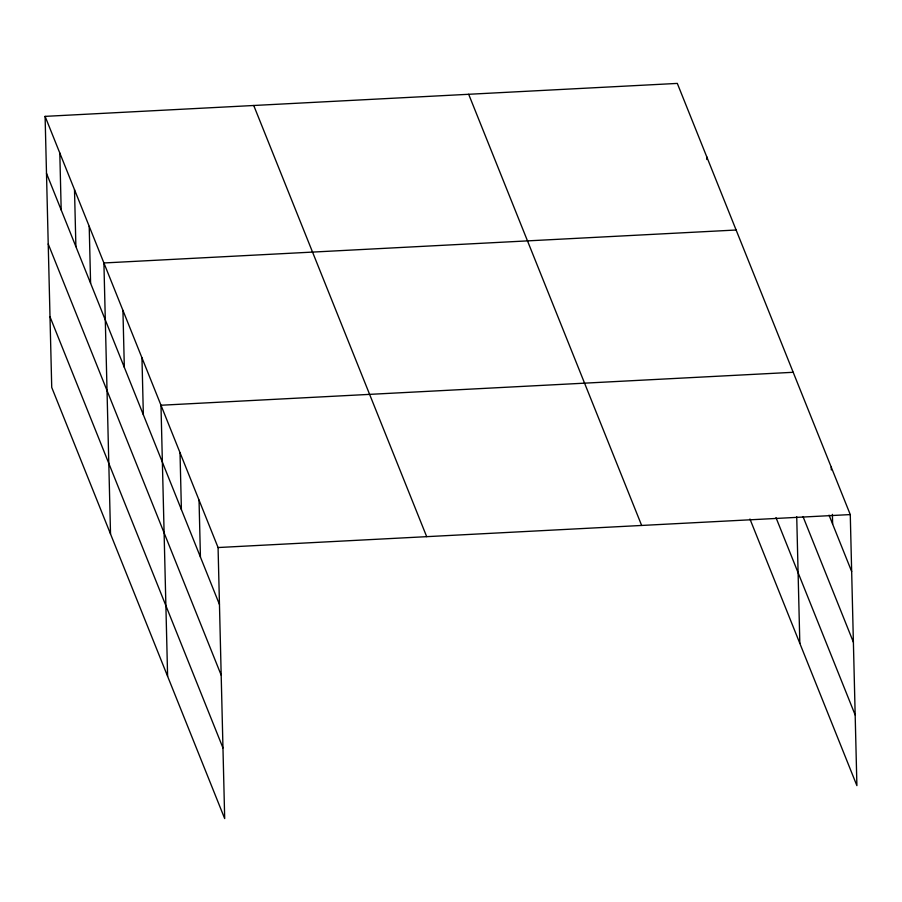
<?xml version="1.0" encoding="UTF-8"?>
<svg xmlns="http://www.w3.org/2000/svg" width="902" height="902" viewBox="0 0 902 902"><rect width="100%" height="100%" fill="white"/><g stroke="black" fill="none" stroke-linecap="round" stroke-linejoin="round"><path stroke-width="1.35" d="M45.1 116.369L218.07 547.537L224.688 818.588L51.73 387.42L45.1 116.369L677.312 83.412L850.27 514.58L856.9 785.631L749.945 519.011M736.122 230.01L103.91 262.967L110.529 534.018M793.196 372.289L160.984 405.246L167.614 676.308M218.07 547.537L850.27 514.58M829.039 515.132L851.668 571.53M803.005 516.564L853.393 642.19M775.979 517.579L855.175 714.982M468.679 94.282L641.649 525.449M253.733 105.489L426.691 536.656M46.487 173.319L219.457 604.487M48.223 243.98L221.182 675.147M49.993 316.771L222.963 747.938M831.249 467.146L831.317 469.931M832.399 514.377L832.636 524.107M796.725 516.699L799.826 643.351M706.717 156.711L706.785 159.485M199.038 500.103L200.436 557.064M180.017 452.68L181.403 509.63M141.964 357.823L143.35 414.773M122.931 310.389L124.329 367.351M89.208 226.312L90.595 283.273M74.505 189.668L75.892 246.618M59.803 153.013L61.189 209.974"/></g></svg>
